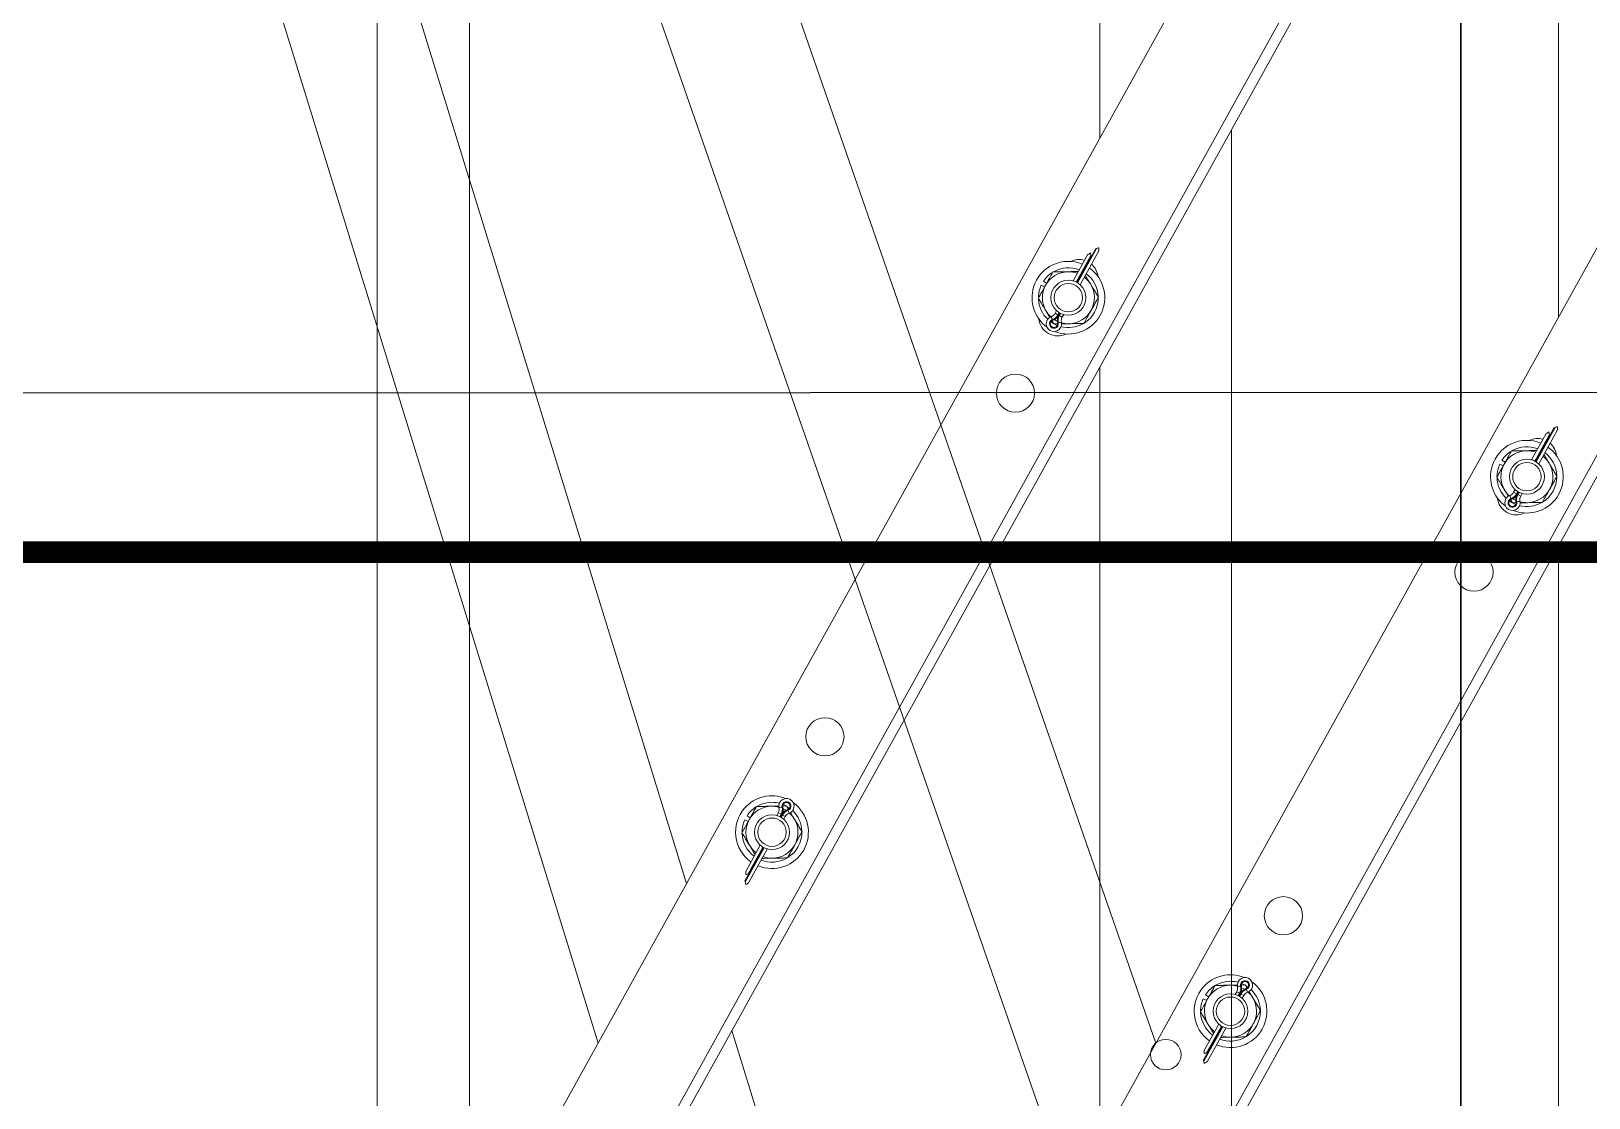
# Model space of a CAD drawing. Header units: millimetres. Extents: x -37020 to 35906, y -101 to 52234.
# Drawn here: x -218.946 to -218.232, y 326.89 to 327.379 of the extents above; entities that cross this region are included whole.
import ezdxf

# ---------------------------------------------------------------- set-up
doc = ezdxf.new("R2010")
doc.units = ezdxf.units.MM
doc.linetypes.add('DASHED2', pattern=[0.375, 0.25, -0.125])
doc.linetypes.add('TRAZO_Y_PUNTO2', pattern=[12.7, 6.35, -3.175, 0, -3.175])
for name, color, linetype in [('Catenaria', 2, 'Continuous'), ('ME-RIELES', 240, 'TRAZO_Y_PUNTO2'), ('unifilar VIAS Ppales', 5, 'DASHED2')]:
    doc.layers.add(name, color=color, linetype=linetype)

msp = doc.modelspace()

# ---------------------------------------------------------------- linework, layer by layer
at = {"color": 251, "linetype": 'Continuous', "lineweight": 15}
for p, q in [((-218.45624, 328.32219, -5.89261), (-218.45624, 327.33006, -5.89261)), ((-218.24624, 328.32219, -5.89261), (-218.24624, 327.24805, -5.89261)), ((-218.64552, 326.98859, -5.89261), (-218.85847, 327.67919, -5.89261)), ((-218.91609, 327.66142, -5.89261), (-218.68607, 326.91544, -5.89261)), ((-218.43057, 326.91551, -5.89261), (-218.64828, 327.54148, -5.89261)), ((-218.70523, 327.52167, -5.89261), (-218.4698, 326.84473, -5.89261)), ((-218.37426, 327.47795, -5.89261), (-218.98027, 326.38468, -5.89261)), ((-218.33399, 327.45563, -5.89261), (-218.94, 326.36235, -5.89261)), ((-218.32983, 327.45332, -5.89261), (-218.93584, 326.36005, -5.89261)), ((-218.7872, 326.36075, -5.89261), (-218.7872, 327.43846, -5.89261)), ((-218.74499, 326.36075, -5.89261), (-218.74499, 327.43846, -5.89261)), ((-218.16426, 327.39595, -5.89261), (-218.77027, 326.30267, -5.89261)), ((-218.12398, 327.37362, -5.89261), (-218.72999, 326.28035, -5.89261)), ((-218.11983, 327.37132, -5.89261), (-218.72584, 326.27804, -5.89261)), ((-218.39594, 326.53519, -5.89261), (-218.39594, 327.33406, -5.89261)), ((-218.46648, 327.2638, -5.89261), (-218.45779, 327.2795, -5.89261)), ((-218.45794, 327.27944, -5.89261), (-218.45801, 327.27941, -5.89261)), ((-218.45786, 327.27947, -5.89261), (-218.45794, 327.27944, -5.89261)), ((-218.45779, 327.2795, -5.89261), (-218.45786, 327.27947, -5.89261)), ((-218.4574, 327.27964, -5.89261), (-218.45779, 327.2795, -5.89261)), ((-218.45704, 327.27978, -5.89261), (-218.4574, 327.27964, -5.89261)), ((-218.45671, 327.27991, -5.89261), (-218.45704, 327.27978, -5.89261)), ((-218.4567, 327.2794, -5.89261), (-218.45671, 327.27991, -5.89261)), ((-218.46186, 327.27671, -5.89261), (-218.46852, 327.26469, -5.89261)), ((-218.46712, 327.26415, -5.89261), (-218.46036, 327.27635, -5.89261)), ((-218.4668, 327.26399, -5.89261), (-218.46025, 327.2758, -5.89261)), ((-218.46679, 327.26399, -5.89261), (-218.45831, 327.2793, -5.89261)), ((-218.46528, 327.2629, -5.89261), (-218.45668, 327.27842, -5.89261)), ((-218.46186, 327.27671, -5.89261), (-218.4618, 327.27674, -5.89261)), ((-218.4618, 327.27674, -5.89261), (-218.46164, 327.27684, -5.89261)), ((-218.46164, 327.27684, -5.89261), (-218.46138, 327.277, -5.89261)), ((-218.46138, 327.277, -5.89261), (-218.46102, 327.27722, -5.89261)), ((-218.46102, 327.27722, -5.89261), (-218.46058, 327.27748, -5.89261)), ((-218.46058, 327.27748, -5.89261), (-218.46051, 327.27713, -5.89261)), ((-218.46051, 327.27713, -5.89261), (-218.46044, 327.27675, -5.89261)), ((-218.46044, 327.27675, -5.89261), (-218.46036, 327.27635, -5.89261)), ((-218.46036, 327.27635, -5.89261), (-218.46034, 327.27627, -5.89261)), ((-218.46034, 327.27627, -5.89261), (-218.46032, 327.27619, -5.89261)), ((-218.46032, 327.27619, -5.89261), (-218.46031, 327.27611, -5.89261)), ((-218.46031, 327.27611, -5.89261), (-218.46029, 327.27604, -5.89261)), ((-218.46029, 327.27604, -5.89261), (-218.46028, 327.27597, -5.89261)), ((-218.46028, 327.27597, -5.89261), (-218.46027, 327.27591, -5.89261)), ((-218.46027, 327.27591, -5.89261), (-218.46026, 327.27586, -5.89261)), ((-218.46026, 327.27586, -5.89261), (-218.46025, 327.27583, -5.89261)), ((-218.46025, 327.27583, -5.89261), (-218.46025, 327.27581, -5.89261)), ((-218.46025, 327.27581, -5.89261), (-218.46025, 327.2758, -5.89261)), ((-218.4583, 327.2793, -5.89261), (-218.45831, 327.2793, -5.89261)), ((-218.45828, 327.27931, -5.89261), (-218.4583, 327.2793, -5.89261)), ((-218.45825, 327.27932, -5.89261), (-218.45828, 327.27931, -5.89261)), ((-218.4582, 327.27934, -5.89261), (-218.45825, 327.27932, -5.89261)), ((-218.45815, 327.27936, -5.89261), (-218.4582, 327.27934, -5.89261)), ((-218.45808, 327.27938, -5.89261), (-218.45815, 327.27936, -5.89261)), ((-218.45801, 327.27941, -5.89261), (-218.45808, 327.27938, -5.89261)), ((-218.45669, 327.27898, -5.89261), (-218.4567, 327.2794, -5.89261)), ((-218.45669, 327.27867, -5.89261), (-218.45669, 327.27898, -5.89261)), ((-218.45668, 327.27848, -5.89261), (-218.45669, 327.27867, -5.89261)), ((-218.45668, 327.27842, -5.89261), (-218.45668, 327.27848, -5.89261)), ((-218.48155, 327.26195, -5.89261), (-218.48314, 327.26267, -5.89261)), ((-218.48064, 327.26359, -5.89261), (-218.4821, 327.26455, -5.89261)), ((-218.47607, 327.25108, -5.89261), (-218.47674, 327.24986, -5.89261)), ((-218.47873, 327.2459, -5.89261), (-218.47781, 327.24529, -5.89261)), ((-218.47852, 327.24833, -5.89261), (-218.47848, 327.24823, -5.89261)), ((-218.47848, 327.24823, -5.89261), (-218.47837, 327.24794, -5.89261)), ((-218.47837, 327.24794, -5.89261), (-218.47821, 327.24749, -5.89261)), ((-218.47821, 327.24749, -5.89261), (-218.478, 327.24694, -5.89261)), ((-218.47734, 327.24496, -5.89261), (-218.47821, 327.2464, -5.89261)), ((-218.478, 327.24694, -5.89261), (-218.47798, 327.24687, -5.89261)), ((-218.47798, 327.24687, -5.89261), (-218.47796, 327.24681, -5.89261)), ((-218.47796, 327.24681, -5.89261), (-218.47794, 327.24675, -5.89261)), ((-218.47794, 327.24675, -5.89261), (-218.47792, 327.2467, -5.89261)), ((-218.47792, 327.2467, -5.89261), (-218.4779, 327.24666, -5.89261)), ((-218.4779, 327.24666, -5.89261), (-218.47789, 327.24663, -5.89261)), ((-218.47789, 327.24663, -5.89261), (-218.47788, 327.24661, -5.89261)), ((-218.47788, 327.24661, -5.89261), (-218.47788, 327.2466, -5.89261)), ((-218.47781, 327.24529, -5.89261), (-218.47767, 327.24521, -5.89261)), ((-218.47645, 327.24657, -5.89261), (-218.4771, 327.24696, -5.89261)), ((-218.47703, 327.24485, -5.89261), (-218.47584, 327.2443, -5.89261)), ((-218.47674, 327.24986, -5.89261), (-218.47544, 327.24913, -5.89261)), ((-218.47577, 327.24622, -5.89261), (-218.47645, 327.24657, -5.89261)), ((-218.47584, 327.2443, -5.89261), (-218.47581, 327.24429, -5.89261)), ((-218.47566, 327.24538, -5.89261), (-218.47567, 327.24538, -5.89261)), ((-218.47564, 327.24538, -5.89261), (-218.47566, 327.24538, -5.89261)), ((-218.47561, 327.24539, -5.89261), (-218.47564, 327.24538, -5.89261)), ((-218.47556, 327.2454, -5.89261), (-218.47561, 327.24539, -5.89261)), ((-218.47551, 327.24541, -5.89261), (-218.47556, 327.2454, -5.89261)), ((-218.47545, 327.24542, -5.89261), (-218.47551, 327.24541, -5.89261)), ((-218.47538, 327.24543, -5.89261), (-218.47545, 327.24542, -5.89261)), ((-218.47544, 327.24913, -5.89261), (-218.47486, 327.25017, -5.89261)), ((-218.47544, 327.24913, -5.89261), (-218.47513, 327.24896, -5.89261)), ((-218.47532, 327.24545, -5.89261), (-218.47538, 327.24543, -5.89261)), ((-218.47474, 327.24557, -5.89261), (-218.47532, 327.24545, -5.89261)), ((-218.47513, 327.24896, -5.89261), (-218.47455, 327.24999, -5.89261)), ((-218.47512, 327.24896, -5.89261), (-218.47455, 327.24999, -5.89261)), ((-218.47481, 327.24878, -5.89261), (-218.47512, 327.24896, -5.89261)), ((-218.47481, 327.24878, -5.89261), (-218.47423, 327.24983, -5.89261)), ((-218.47351, 327.24806, -5.89261), (-218.47481, 327.24878, -5.89261)), ((-218.47427, 327.24567, -5.89261), (-218.47474, 327.24557, -5.89261)), ((-218.47396, 327.24573, -5.89261), (-218.47427, 327.24567, -5.89261)), ((-218.47386, 327.24575, -5.89261), (-218.47396, 327.24573, -5.89261)), ((-218.47351, 327.24806, -5.89261), (-218.47283, 327.24929, -5.89261)), ((-218.45624, 327.22527, -5.89261), (-218.45624, 325.86019, -5.89261)), ((-218.25185, 327.19471, -5.89261), (-218.25852, 327.18269, -5.89261)), ((-218.25711, 327.18215, -5.89261), (-218.25035, 327.19434, -5.89261)), ((-218.25679, 327.18198, -5.89261), (-218.2483, 327.19729, -5.89261)), ((-218.25648, 327.1818, -5.89261), (-218.24778, 327.19749, -5.89261)), ((-218.25528, 327.1809, -5.89261), (-218.24668, 327.19641, -5.89261)), ((-218.25185, 327.19471, -5.89261), (-218.2518, 327.19474, -5.89261)), ((-218.2518, 327.19474, -5.89261), (-218.25164, 327.19484, -5.89261)), ((-218.25164, 327.19484, -5.89261), (-218.25137, 327.195, -5.89261)), ((-218.25137, 327.195, -5.89261), (-218.25101, 327.19521, -5.89261)), ((-218.25101, 327.19521, -5.89261), (-218.25058, 327.19548, -5.89261)), ((-218.25058, 327.19548, -5.89261), (-218.25051, 327.19513, -5.89261)), ((-218.25051, 327.19513, -5.89261), (-218.25043, 327.19475, -5.89261)), ((-218.25043, 327.19475, -5.89261), (-218.25035, 327.19434, -5.89261)), ((-218.25035, 327.19434, -5.89261), (-218.25034, 327.19426, -5.89261)), ((-218.25034, 327.19426, -5.89261), (-218.25032, 327.19418, -5.89261)), ((-218.25032, 327.19418, -5.89261), (-218.25031, 327.1941, -5.89261)), ((-218.25031, 327.1941, -5.89261), (-218.25029, 327.19403, -5.89261)), ((-218.25029, 327.19403, -5.89261), (-218.25028, 327.19396, -5.89261)), ((-218.25028, 327.19396, -5.89261), (-218.25027, 327.19391, -5.89261)), ((-218.25027, 327.19391, -5.89261), (-218.25026, 327.19386, -5.89261)), ((-218.25026, 327.19386, -5.89261), (-218.25025, 327.19383, -5.89261)), ((-218.25025, 327.19383, -5.89261), (-218.25025, 327.1938, -5.89261)), ((-218.24828, 327.1973, -5.89261), (-218.2483, 327.1973, -5.89261)), ((-218.2483, 327.1973, -5.89261), (-218.2483, 327.19729, -5.89261)), ((-218.24824, 327.19732, -5.89261), (-218.24828, 327.1973, -5.89261)), ((-218.2482, 327.19733, -5.89261), (-218.24824, 327.19732, -5.89261)), ((-218.24814, 327.19735, -5.89261), (-218.2482, 327.19733, -5.89261)), ((-218.24808, 327.19738, -5.89261), (-218.24814, 327.19735, -5.89261)), ((-218.24801, 327.19741, -5.89261), (-218.24808, 327.19738, -5.89261)), ((-218.24794, 327.19743, -5.89261), (-218.24801, 327.19741, -5.89261)), ((-218.24786, 327.19746, -5.89261), (-218.24794, 327.19743, -5.89261)), ((-218.24778, 327.19749, -5.89261), (-218.24786, 327.19746, -5.89261)), ((-218.2474, 327.19764, -5.89261), (-218.24778, 327.19749, -5.89261)), ((-218.24704, 327.19778, -5.89261), (-218.2474, 327.19764, -5.89261)), ((-218.2467, 327.1979, -5.89261), (-218.24704, 327.19778, -5.89261)), ((-218.24669, 327.19739, -5.89261), (-218.2467, 327.1979, -5.89261)), ((-218.24669, 327.19697, -5.89261), (-218.24669, 327.19739, -5.89261)), ((-218.24668, 327.19667, -5.89261), (-218.24669, 327.19697, -5.89261)), ((-218.24668, 327.19648, -5.89261), (-218.24668, 327.19667, -5.89261)), ((-218.24668, 327.19641, -5.89261), (-218.24668, 327.19648, -5.89261)), ((-218.25679, 327.18198, -5.89261), (-218.25025, 327.1938, -5.89261)), ((-218.25025, 327.1938, -5.89261), (-218.25025, 327.1938, -5.89261)), ((-218.27154, 327.17994, -5.89261), (-218.27314, 327.18067, -5.89261)), ((-218.27064, 327.18158, -5.89261), (-218.2721, 327.18255, -5.89261)), ((-218.26851, 327.16633, -5.89261), (-218.26848, 327.16623, -5.89261)), ((-218.26848, 327.16623, -5.89261), (-218.26837, 327.16593, -5.89261)), ((-218.26837, 327.16593, -5.89261), (-218.2682, 327.16549, -5.89261)), ((-218.2682, 327.16549, -5.89261), (-218.268, 327.16493, -5.89261)), ((-218.26606, 327.16907, -5.89261), (-218.26674, 327.16785, -5.89261)), ((-218.26674, 327.16785, -5.89261), (-218.26544, 327.16713, -5.89261)), ((-218.26544, 327.16713, -5.89261), (-218.26486, 327.16817, -5.89261)), ((-218.26544, 327.16713, -5.89261), (-218.26512, 327.16696, -5.89261)), ((-218.26512, 327.16695, -5.89261), (-218.26455, 327.16799, -5.89261)), ((-218.26512, 327.16696, -5.89261), (-218.26455, 327.16799, -5.89261)), ((-218.26481, 327.16678, -5.89261), (-218.26512, 327.16695, -5.89261)), ((-218.26481, 327.16678, -5.89261), (-218.26423, 327.16782, -5.89261)), ((-218.2635, 327.16606, -5.89261), (-218.26481, 327.16678, -5.89261)), ((-218.2635, 327.16606, -5.89261), (-218.26283, 327.16728, -5.89261)), ((-218.26872, 327.1639, -5.89261), (-218.2678, 327.16328, -5.89261)), ((-218.26734, 327.16295, -5.89261), (-218.2682, 327.16439, -5.89261)), ((-218.268, 327.16493, -5.89261), (-218.26798, 327.16487, -5.89261)), ((-218.26798, 327.16487, -5.89261), (-218.26795, 327.16481, -5.89261)), ((-218.26795, 327.16481, -5.89261), (-218.26793, 327.16475, -5.89261)), ((-218.26793, 327.16475, -5.89261), (-218.26791, 327.1647, -5.89261)), ((-218.26791, 327.1647, -5.89261), (-218.2679, 327.16466, -5.89261)), ((-218.2679, 327.16466, -5.89261), (-218.26788, 327.16462, -5.89261)), ((-218.26788, 327.16462, -5.89261), (-218.26788, 327.1646, -5.89261)), ((-218.26788, 327.1646, -5.89261), (-218.26787, 327.1646, -5.89261)), ((-218.2678, 327.16328, -5.89261), (-218.26767, 327.1632, -5.89261)), ((-218.26645, 327.16457, -5.89261), (-218.2671, 327.16496, -5.89261)), ((-218.26703, 327.16284, -5.89261), (-218.26583, 327.16229, -5.89261)), ((-218.26577, 327.16422, -5.89261), (-218.26645, 327.16457, -5.89261)), ((-218.26583, 327.16229, -5.89261), (-218.26581, 327.16228, -5.89261)), ((-218.26564, 327.16338, -5.89261), (-218.26566, 327.16337, -5.89261)), ((-218.26566, 327.16337, -5.89261), (-218.26566, 327.16337, -5.89261)), ((-218.2656, 327.16338, -5.89261), (-218.26564, 327.16338, -5.89261)), ((-218.26556, 327.16339, -5.89261), (-218.2656, 327.16338, -5.89261)), ((-218.2655, 327.1634, -5.89261), (-218.26556, 327.16339, -5.89261)), ((-218.26544, 327.16342, -5.89261), (-218.2655, 327.1634, -5.89261)), ((-218.26538, 327.16343, -5.89261), (-218.26544, 327.16342, -5.89261)), ((-218.26531, 327.16344, -5.89261), (-218.26538, 327.16343, -5.89261)), ((-218.26474, 327.16356, -5.89261), (-218.26531, 327.16344, -5.89261)), ((-218.26427, 327.16366, -5.89261), (-218.26474, 327.16356, -5.89261)), ((-218.26396, 327.16372, -5.89261), (-218.26427, 327.16366, -5.89261)), ((-218.26386, 327.16375, -5.89261), (-218.26396, 327.16372, -5.89261)), ((-218.24624, 327.14326, -5.89261), (-218.24624, 325.86019, -5.89261)), ((-218.60324, 327.02333, -5.89261), (-218.60313, 327.02336, -5.89261)), ((-218.60313, 327.02336, -5.89261), (-218.60283, 327.02342, -5.89261)), ((-218.60283, 327.02342, -5.89261), (-218.60236, 327.02352, -5.89261)), ((-218.60236, 327.02352, -5.89261), (-218.60178, 327.02364, -5.89261)), ((-218.60178, 327.02364, -5.89261), (-218.60171, 327.02365, -5.89261)), ((-218.60171, 327.02365, -5.89261), (-218.60165, 327.02366, -5.89261)), ((-218.60165, 327.02366, -5.89261), (-218.60159, 327.02368, -5.89261)), ((-218.60159, 327.02368, -5.89261), (-218.60153, 327.02369, -5.89261)), ((-218.60153, 327.02369, -5.89261), (-218.60149, 327.0237, -5.89261)), ((-218.60149, 327.0237, -5.89261), (-218.60146, 327.0237, -5.89261)), ((-218.60146, 327.0237, -5.89261), (-218.60143, 327.02371, -5.89261)), ((-218.59975, 327.02413, -5.89261), (-218.60143, 327.0241, -5.89261)), ((-218.60143, 327.02371, -5.89261), (-218.60143, 327.02371, -5.89261)), ((-218.60065, 327.02252, -5.89261), (-218.60132, 327.02286, -5.89261)), ((-218.60128, 327.0248, -5.89261), (-218.60028, 327.02435, -5.89261)), ((-218.60028, 327.02435, -5.89261), (-218.60013, 327.02427, -5.89261)), ((-218.59949, 327.02392, -5.89261), (-218.59839, 327.0232, -5.89261)), ((-218.59839, 327.0232, -5.89261), (-218.59837, 327.02318, -5.89261)), ((-218.61729, 327.01705, -5.89261), (-218.61889, 327.01778, -5.89261)), ((-218.61639, 327.01869, -5.89261), (-218.61785, 327.01966, -5.89261)), ((-218.60427, 327.0198, -5.89261), (-218.60359, 327.02102, -5.89261)), ((-218.60359, 327.02102, -5.89261), (-218.60228, 327.0203, -5.89261)), ((-218.60228, 327.0203, -5.89261), (-218.60286, 327.01926, -5.89261)), ((-218.60197, 327.02013, -5.89261), (-218.60254, 327.01909, -5.89261)), ((-218.60197, 327.02013, -5.89261), (-218.60254, 327.01909, -5.89261)), ((-218.60228, 327.0203, -5.89261), (-218.60197, 327.02013, -5.89261)), ((-218.60165, 327.01995, -5.89261), (-218.60223, 327.01891, -5.89261)), ((-218.60165, 327.01995, -5.89261), (-218.60197, 327.02013, -5.89261)), ((-218.60035, 327.01923, -5.89261), (-218.60165, 327.01995, -5.89261)), ((-218.60035, 327.01923, -5.89261), (-218.60103, 327.01801, -5.89261)), ((-218.59999, 327.02213, -5.89261), (-218.60065, 327.02252, -5.89261)), ((-218.59922, 327.02248, -5.89261), (-218.59922, 327.02249, -5.89261)), ((-218.59921, 327.02246, -5.89261), (-218.59922, 327.02248, -5.89261)), ((-218.5992, 327.02243, -5.89261), (-218.59921, 327.02246, -5.89261)), ((-218.59918, 327.02238, -5.89261), (-218.5992, 327.02243, -5.89261)), ((-218.59916, 327.02233, -5.89261), (-218.59918, 327.02238, -5.89261)), ((-218.59914, 327.02227, -5.89261), (-218.59916, 327.02233, -5.89261)), ((-218.59912, 327.02221, -5.89261), (-218.59914, 327.02227, -5.89261)), ((-218.59909, 327.02215, -5.89261), (-218.59912, 327.02221, -5.89261)), ((-218.59889, 327.0216, -5.89261), (-218.59909, 327.02215, -5.89261)), ((-218.59872, 327.02115, -5.89261), (-218.59889, 327.0216, -5.89261)), ((-218.59862, 327.02085, -5.89261), (-218.59872, 327.02115, -5.89261)), ((-218.59858, 327.02075, -5.89261), (-218.59862, 327.02085, -5.89261)), ((-218.6103, 327.0051, -5.89261), (-218.61879, 326.98979, -5.89261)), ((-218.60998, 327.00493, -5.89261), (-218.61868, 326.98924, -5.89261)), ((-218.61847, 326.99417, -5.89261), (-218.61181, 327.00619, -5.89261)), ((-218.61061, 327.00528, -5.89261), (-218.61737, 326.99309, -5.89261)), ((-218.60858, 327.00439, -5.89261), (-218.61718, 326.98888, -5.89261)), ((-218.6103, 327.0051, -5.89261), (-218.61685, 326.99329, -5.89261)), ((-218.61847, 326.99417, -5.89261), (-218.61847, 326.9941, -5.89261)), ((-218.61847, 326.9941, -5.89261), (-218.61847, 326.99391, -5.89261)), ((-218.61878, 326.98978, -5.89261), (-218.61879, 326.98979, -5.89261)), ((-218.61878, 326.98976, -5.89261), (-218.61878, 326.98978, -5.89261)), ((-218.61877, 326.98972, -5.89261), (-218.61878, 326.98976, -5.89261)), ((-218.61876, 326.98968, -5.89261), (-218.61877, 326.98972, -5.89261)), ((-218.61875, 326.98962, -5.89261), (-218.61876, 326.98968, -5.89261)), ((-218.61874, 326.98955, -5.89261), (-218.61875, 326.98962, -5.89261)), ((-218.61873, 326.98948, -5.89261), (-218.61874, 326.98955, -5.89261)), ((-218.61871, 326.9894, -5.89261), (-218.61873, 326.98948, -5.89261)), ((-218.61869, 326.98932, -5.89261), (-218.61871, 326.9894, -5.89261)), ((-218.61868, 326.98924, -5.89261), (-218.61869, 326.98932, -5.89261)), ((-218.6186, 326.98884, -5.89261), (-218.61868, 326.98924, -5.89261)), ((-218.61853, 326.98846, -5.89261), (-218.6186, 326.98884, -5.89261)), ((-218.61846, 326.9881, -5.89261), (-218.61853, 326.98846, -5.89261)), ((-218.61847, 326.99391, -5.89261), (-218.61846, 326.99361, -5.89261)), ((-218.61846, 326.99361, -5.89261), (-218.61846, 326.99319, -5.89261)), ((-218.61846, 326.99319, -5.89261), (-218.61845, 326.99267, -5.89261)), ((-218.61802, 326.98837, -5.89261), (-218.61846, 326.9881, -5.89261)), ((-218.61845, 326.99267, -5.89261), (-218.61812, 326.9928, -5.89261)), ((-218.61812, 326.9928, -5.89261), (-218.61775, 326.99294, -5.89261)), ((-218.61766, 326.98859, -5.89261), (-218.61802, 326.98837, -5.89261)), ((-218.61775, 326.99294, -5.89261), (-218.61737, 326.99309, -5.89261)), ((-218.61739, 326.98875, -5.89261), (-218.61766, 326.98859, -5.89261)), ((-218.61723, 326.98884, -5.89261), (-218.61739, 326.98875, -5.89261)), ((-218.61737, 326.99309, -5.89261), (-218.61729, 326.99312, -5.89261)), ((-218.61729, 326.99312, -5.89261), (-218.61722, 326.99315, -5.89261)), ((-218.61718, 326.98888, -5.89261), (-218.61723, 326.98884, -5.89261)), ((-218.61722, 326.99315, -5.89261), (-218.61714, 326.99317, -5.89261)), ((-218.61714, 326.99317, -5.89261), (-218.61707, 326.9932, -5.89261)), ((-218.61707, 326.9932, -5.89261), (-218.61701, 326.99323, -5.89261)), ((-218.61701, 326.99323, -5.89261), (-218.61695, 326.99325, -5.89261)), ((-218.61695, 326.99325, -5.89261), (-218.61691, 326.99326, -5.89261)), ((-218.61691, 326.99326, -5.89261), (-218.61688, 326.99328, -5.89261)), ((-218.61688, 326.99328, -5.89261), (-218.61686, 326.99328, -5.89261)), ((-218.61686, 326.99328, -5.89261), (-218.61685, 326.99329, -5.89261)), ((-218.40638, 326.93669, -5.89261), (-218.40784, 326.93765, -5.89261)), ((-218.39426, 326.9378, -5.89261), (-218.39358, 326.93902, -5.89261)), ((-218.39358, 326.93902, -5.89261), (-218.39228, 326.9383, -5.89261)), ((-218.39323, 326.94133, -5.89261), (-218.39313, 326.94135, -5.89261)), ((-218.39313, 326.94135, -5.89261), (-218.39282, 326.94142, -5.89261)), ((-218.39228, 326.9383, -5.89261), (-218.39286, 326.93726, -5.89261)), ((-218.39282, 326.94142, -5.89261), (-218.39235, 326.94151, -5.89261)), ((-218.39196, 326.93812, -5.89261), (-218.39254, 326.93709, -5.89261)), ((-218.39197, 326.93812, -5.89261), (-218.39254, 326.93709, -5.89261)), ((-218.39235, 326.94151, -5.89261), (-218.39178, 326.94163, -5.89261)), ((-218.39228, 326.9383, -5.89261), (-218.39197, 326.93812, -5.89261)), ((-218.39165, 326.93795, -5.89261), (-218.39223, 326.93691, -5.89261)), ((-218.39165, 326.93795, -5.89261), (-218.39196, 326.93812, -5.89261)), ((-218.39178, 326.94163, -5.89261), (-218.39171, 326.94165, -5.89261)), ((-218.39171, 326.94165, -5.89261), (-218.39165, 326.94166, -5.89261)), ((-218.39165, 326.94166, -5.89261), (-218.39159, 326.94167, -5.89261)), ((-218.39035, 326.93723, -5.89261), (-218.39165, 326.93795, -5.89261)), ((-218.39159, 326.94167, -5.89261), (-218.39153, 326.94168, -5.89261)), ((-218.39153, 326.94168, -5.89261), (-218.39149, 326.94169, -5.89261)), ((-218.39149, 326.94169, -5.89261), (-218.39145, 326.9417, -5.89261)), ((-218.39145, 326.9417, -5.89261), (-218.39143, 326.9417, -5.89261)), ((-218.38975, 326.94212, -5.89261), (-218.39143, 326.94209, -5.89261)), ((-218.39143, 326.9417, -5.89261), (-218.39142, 326.94171, -5.89261)), ((-218.39064, 326.94051, -5.89261), (-218.39132, 326.94086, -5.89261)), ((-218.39128, 326.9428, -5.89261), (-218.39028, 326.94234, -5.89261)), ((-218.39035, 326.93723, -5.89261), (-218.39103, 326.936, -5.89261)), ((-218.38999, 326.94012, -5.89261), (-218.39064, 326.94051, -5.89261)), ((-218.39028, 326.94234, -5.89261), (-218.39013, 326.94227, -5.89261)), ((-218.38949, 326.94191, -5.89261), (-218.38839, 326.9412, -5.89261)), ((-218.38921, 326.94047, -5.89261), (-218.38921, 326.94048, -5.89261)), ((-218.3892, 326.94045, -5.89261), (-218.38921, 326.94047, -5.89261)), ((-218.38919, 326.94042, -5.89261), (-218.3892, 326.94045, -5.89261)), ((-218.38918, 326.94038, -5.89261), (-218.38919, 326.94042, -5.89261)), ((-218.38916, 326.94033, -5.89261), (-218.38918, 326.94038, -5.89261)), ((-218.38914, 326.94027, -5.89261), (-218.38916, 326.94033, -5.89261)), ((-218.38911, 326.94021, -5.89261), (-218.38914, 326.94027, -5.89261)), ((-218.38909, 326.94014, -5.89261), (-218.38911, 326.94021, -5.89261)), ((-218.38889, 326.93959, -5.89261), (-218.38909, 326.94014, -5.89261)), ((-218.38872, 326.93914, -5.89261), (-218.38889, 326.93959, -5.89261)), ((-218.38861, 326.93885, -5.89261), (-218.38872, 326.93914, -5.89261)), ((-218.38857, 326.93875, -5.89261), (-218.38861, 326.93885, -5.89261)), ((-218.38839, 326.9412, -5.89261), (-218.38837, 326.94118, -5.89261)), ((-218.40729, 326.93505, -5.89261), (-218.40889, 326.93577, -5.89261)), ((-218.40029, 326.92309, -5.89261), (-218.40878, 326.90778, -5.89261)), ((-218.39998, 326.92293, -5.89261), (-218.40868, 326.90723, -5.89261)), ((-218.40847, 326.91216, -5.89261), (-218.40181, 326.92418, -5.89261)), ((-218.40061, 326.92328, -5.89261), (-218.40737, 326.91108, -5.89261)), ((-218.4003, 326.9231, -5.89261), (-218.40685, 326.91128, -5.89261)), ((-218.49947, 326.51494, -5.89261), (-218.62476, 326.92126, -5.89261)), ((-218.39857, 326.92239, -5.89261), (-218.40717, 326.90687, -5.89261)), ((-218.40847, 326.91216, -5.89261), (-218.40847, 326.9121, -5.89261)), ((-218.40847, 326.9121, -5.89261), (-218.40847, 326.91191, -5.89261)), ((-218.40847, 326.91191, -5.89261), (-218.40846, 326.9116, -5.89261)), ((-218.40846, 326.9116, -5.89261), (-218.40845, 326.91118, -5.89261)), ((-218.40845, 326.91118, -5.89261), (-218.40845, 326.91067, -5.89261)), ((-218.40845, 326.91067, -5.89261), (-218.40811, 326.9108, -5.89261)), ((-218.40811, 326.9108, -5.89261), (-218.40775, 326.91094, -5.89261)), ((-218.40775, 326.91094, -5.89261), (-218.40737, 326.91108, -5.89261)), ((-218.40737, 326.91108, -5.89261), (-218.40729, 326.91111, -5.89261)), ((-218.40729, 326.91111, -5.89261), (-218.40721, 326.91114, -5.89261)), ((-218.40721, 326.91114, -5.89261), (-218.40714, 326.91117, -5.89261)), ((-218.40714, 326.91117, -5.89261), (-218.40707, 326.9112, -5.89261)), ((-218.40707, 326.9112, -5.89261), (-218.40701, 326.91122, -5.89261)), ((-218.40701, 326.91122, -5.89261), (-218.40695, 326.91124, -5.89261)), ((-218.40695, 326.91124, -5.89261), (-218.40691, 326.91126, -5.89261)), ((-218.40691, 326.91126, -5.89261), (-218.40687, 326.91127, -5.89261)), ((-218.40687, 326.91127, -5.89261), (-218.40685, 326.91128, -5.89261)), ((-218.40685, 326.91128, -5.89261), (-218.40685, 326.91128, -5.89261)), ((-218.40878, 326.90777, -5.89261), (-218.40878, 326.90778, -5.89261)), ((-218.40878, 326.90775, -5.89261), (-218.40878, 326.90777, -5.89261)), ((-218.40877, 326.90772, -5.89261), (-218.40878, 326.90775, -5.89261)), ((-218.40876, 326.90767, -5.89261), (-218.40877, 326.90772, -5.89261)), ((-218.40875, 326.90761, -5.89261), (-218.40876, 326.90767, -5.89261)), ((-218.40874, 326.90755, -5.89261), (-218.40875, 326.90761, -5.89261)), ((-218.40872, 326.90747, -5.89261), (-218.40874, 326.90755, -5.89261)), ((-218.40871, 326.9074, -5.89261), (-218.40872, 326.90747, -5.89261)), ((-218.40869, 326.90732, -5.89261), (-218.40871, 326.9074, -5.89261)), ((-218.40868, 326.90723, -5.89261), (-218.40869, 326.90732, -5.89261)), ((-218.4086, 326.90683, -5.89261), (-218.40868, 326.90723, -5.89261)), ((-218.40852, 326.90645, -5.89261), (-218.4086, 326.90683, -5.89261)), ((-218.40845, 326.9061, -5.89261), (-218.40852, 326.90645, -5.89261)), ((-218.40801, 326.90636, -5.89261), (-218.40845, 326.9061, -5.89261)), ((-218.40766, 326.90658, -5.89261), (-218.40801, 326.90636, -5.89261)), ((-218.40739, 326.90674, -5.89261), (-218.40766, 326.90658, -5.89261)), ((-218.40723, 326.90684, -5.89261), (-218.40739, 326.90674, -5.89261)), ((-218.40717, 326.90687, -5.89261), (-218.40723, 326.90684, -5.89261))]:
    msp.add_line(p, q, dxfattribs=at)
for centre, radius in [((-218.47067, 327.25699, -5.89261), 0.008), ((-218.47067, 327.25699, -5.89261), 0.0065), ((-218.49492, 327.21326, -5.89261), 0.00875), ((-218.26067, 327.17499, -5.89261), 0.008), ((-218.26067, 327.17499, -5.89261), 0.0065), ((-218.28491, 327.13125, -5.89261), 0.00875), ((-218.58218, 327.05583, -5.89261), 0.00875), ((-218.60642, 327.0121, -5.89261), 0.008), ((-218.60642, 327.0121, -5.89261), 0.0065), ((-218.37218, 326.97382, -5.89261), 0.00875), ((-218.39642, 326.93009, -5.89261), 0.008), ((-218.39642, 326.93009, -5.89261), 0.0065), ((-218.42609, 326.91019, -5.89261), 0.007), ((-218.42609, 326.91019, -5.89261), 0.007)]:
    msp.add_circle(centre, radius, dxfattribs=at)
for centre, radius, start, end in [((-218.47067, 327.25699, -5.89261), 0.01666, 67.3746, 163.23561), ((-218.46583, 327.26574, -5.89261), 0.00875, 73.20608, 115.72086), ((-218.46583, 327.26574, -5.89261), 0.00875, 6.27914, 48.79392), ((-218.47067, 327.25699, -5.89261), 0.0137, 122.13468, 146.5), ((-218.47067, 327.25699, -5.89261), 0.01191, 91, 151), ((-218.47067, 327.25699, -5.89261), 0.0137, 68.75885, 119.42231), ((-218.47067, 327.25699, -5.89261), 0.01666, 247.98755, 54.6254), ((-218.47067, 327.25699, -5.89261), 0.01191, 69.93406, 91), ((-218.47067, 327.25699, -5.89261), 0.01191, 31, 52.06593), ((-218.47067, 327.25699, -5.89261), 0.0137, 2.49757, 53.24115), ((-218.47067, 327.25699, -5.89261), 0.01666, 163.23561, 234.01245), ((-218.47067, 327.25699, -5.89261), 0.0137, 155.5, 179.51382), ((-218.47067, 327.25699, -5.89261), 0.01191, 151, 211), ((-218.47067, 327.25699, -5.89261), 0.01191, 331, 31), ((-218.47067, 327.25699, -5.89261), 0.0137, 182.71218, 226.24373), ((-218.47067, 327.25699, -5.89261), 0.01191, 271, 331), ((-218.47067, 327.25699, -5.89261), 0.0137, 301.53993, 359.97127), ((-218.47552, 327.24824, -5.89261), 0.00875, 186.27914, 295.72086), ((-218.47067, 327.25699, -5.89261), 0.01191, 211, 227.29023), ((-218.4773, 327.24504, -5.89261), 0.00351, 110.26638, 331), ((-218.4773, 327.24504, -5.89261), 0.00203, 110.26637, 11.73362), ((-218.4773, 327.24504, -5.89261), 0.00167, 110.26637, 11.73362), ((-218.47968, 327.25148, -5.89261), 0.00336, 290.26637, 331), ((-218.47968, 327.25148, -5.89261), 0.00485, 290.26638, 331), ((-218.47968, 327.25148, -5.89261), 0.00521, 290.26638, 331), ((-218.47057, 327.24643, -5.89261), 0.00521, 151, 191.73362), ((-218.47057, 327.24643, -5.89261), 0.00485, 151, 191.73362), ((-218.4773, 327.24504, -5.89261), 0.00351, 331, 11.73362), ((-218.47067, 327.25699, -5.89261), 0.0137, 255.75627, 300.06917), ((-218.47057, 327.24643, -5.89261), 0.00336, 151, 191.73362), ((-218.47067, 327.25699, -5.89261), 0.01191, 254.70977, 271), ((-218.26067, 327.17499, -5.89261), 0.01666, 67.3746, 163.23561), ((-218.26067, 327.17499, -5.89261), 0.01191, 91, 151), ((-218.26067, 327.17499, -5.89261), 0.0137, 68.75885, 119.42231), ((-218.26067, 327.17499, -5.89261), 0.01666, 247.98755, 54.6254), ((-218.26067, 327.17499, -5.89261), 0.01191, 69.93407, 91), ((-218.25582, 327.18373, -5.89261), 0.00875, 73.20608, 115.72086), ((-218.25582, 327.18373, -5.89261), 0.00875, 6.27914, 48.79392), ((-218.26067, 327.17499, -5.89261), 0.01666, 163.23561, 234.01245), ((-218.26067, 327.17499, -5.89261), 0.0137, 155.5, 179.51382), ((-218.26067, 327.17499, -5.89261), 0.01191, 151, 211), ((-218.26067, 327.17499, -5.89261), 0.0137, 122.13468, 146.5), ((-218.26067, 327.17499, -5.89261), 0.01191, 31, 52.06593), ((-218.26067, 327.17499, -5.89261), 0.0137, 2.49757, 53.24115), ((-218.26067, 327.17499, -5.89261), 0.01191, 331, 31), ((-218.26067, 327.17499, -5.89261), 0.0137, 182.71218, 226.24373), ((-218.26067, 327.17499, -5.89261), 0.0137, 301.53993, 359.97127), ((-218.26552, 327.16624, -5.89261), 0.00875, 186.27914, 295.72086), ((-218.26067, 327.17499, -5.89261), 0.01191, 211, 227.29023), ((-218.2673, 327.16303, -5.89261), 0.00351, 110.26638, 331), ((-218.26968, 327.16948, -5.89261), 0.00336, 290.26638, 331), ((-218.26968, 327.16948, -5.89261), 0.00485, 290.26638, 331), ((-218.26968, 327.16948, -5.89261), 0.00521, 290.26638, 331), ((-218.26057, 327.16443, -5.89261), 0.00521, 151, 191.73362), ((-218.26057, 327.16443, -5.89261), 0.00485, 151, 191.73362), ((-218.26057, 327.16443, -5.89261), 0.00336, 151, 191.73362), ((-218.26067, 327.17499, -5.89261), 0.01191, 271, 331), ((-218.2673, 327.16303, -5.89261), 0.00203, 110.26638, 11.73362), ((-218.2673, 327.16303, -5.89261), 0.00167, 110.26638, 11.73362), ((-218.2673, 327.16303, -5.89261), 0.00351, 331, 11.73362), ((-218.26067, 327.17499, -5.89261), 0.0137, 255.75627, 300.06917), ((-218.26067, 327.17499, -5.89261), 0.01191, 254.70977, 271), ((-218.60642, 327.0121, -5.89261), 0.01666, 138.76439, 234.6254), ((-218.60642, 327.0121, -5.89261), 0.01666, 67.98755, 138.76439), ((-218.60642, 327.0121, -5.89261), 0.0137, 122.48618, 146.5), ((-218.60642, 327.0121, -5.89261), 0.01191, 91, 151), ((-218.60642, 327.0121, -5.89261), 0.0137, 75.75627, 119.28782), ((-218.60642, 327.0121, -5.89261), 0.01666, 247.3746, 54.01245), ((-218.60642, 327.0121, -5.89261), 0.01191, 74.70977, 91), ((-218.60652, 327.02265, -5.89261), 0.00336, 331, 11.73362), ((-218.5998, 327.02405, -5.89261), 0.00351, 331, 191.73362), ((-218.60652, 327.02265, -5.89261), 0.00485, 331, 11.73362), ((-218.60652, 327.02265, -5.89261), 0.00521, 331, 11.73362), ((-218.5998, 327.02405, -5.89261), 0.00203, 290.26638, 191.73362), ((-218.5998, 327.02405, -5.89261), 0.00167, 290.26638, 191.73362), ((-218.60642, 327.0121, -5.89261), 0.0137, 155.5, 179.86532), ((-218.60642, 327.0121, -5.89261), 0.01191, 151, 211), ((-218.59741, 327.0176, -5.89261), 0.00521, 110.26638, 151), ((-218.59741, 327.0176, -5.89261), 0.00485, 110.26638, 151), ((-218.59741, 327.0176, -5.89261), 0.00336, 110.26638, 151), ((-218.5998, 327.02405, -5.89261), 0.00351, 290.26638, 331), ((-218.60642, 327.0121, -5.89261), 0.01191, 31, 47.29023), ((-218.60642, 327.0121, -5.89261), 0.0137, 1.93083, 46.24373), ((-218.60642, 327.0121, -5.89261), 0.01191, 331, 31), ((-218.60642, 327.0121, -5.89261), 0.0137, 182.57769, 233.24115), ((-218.60642, 327.0121, -5.89261), 0.0137, 302.02873, 0.46007), ((-218.60642, 327.0121, -5.89261), 0.01191, 211, 232.06594), ((-218.60642, 327.0121, -5.89261), 0.01191, 271, 331), ((-218.60642, 327.0121, -5.89261), 0.0137, 248.75885, 299.50243), ((-218.60642, 327.0121, -5.89261), 0.01191, 249.93407, 271), ((-218.39642, 326.93009, -5.89261), 0.01666, 67.98755, 138.76439), ((-218.38979, 326.94204, -5.89261), 0.00351, 331, 191.73362), ((-218.39642, 326.93009, -5.89261), 0.01666, 138.76439, 234.6254), ((-218.39642, 326.93009, -5.89261), 0.0137, 122.48618, 146.5), ((-218.39642, 326.93009, -5.89261), 0.01191, 91, 151), ((-218.39642, 326.93009, -5.89261), 0.0137, 75.75627, 119.28782), ((-218.39642, 326.93009, -5.89261), 0.01666, 247.3746, 54.01245), ((-218.39642, 326.93009, -5.89261), 0.01191, 74.70977, 91), ((-218.39652, 326.94065, -5.89261), 0.00336, 331, 11.73362), ((-218.39652, 326.94065, -5.89261), 0.00485, 331, 11.73362), ((-218.39652, 326.94065, -5.89261), 0.00521, 331, 11.73362), ((-218.38741, 326.9356, -5.89261), 0.00521, 110.26638, 151), ((-218.38979, 326.94204, -5.89261), 0.00203, 290.26638, 191.73362), ((-218.38741, 326.9356, -5.89261), 0.00485, 110.26638, 151), ((-218.38979, 326.94204, -5.89261), 0.00167, 290.26638, 191.73362), ((-218.38741, 326.9356, -5.89261), 0.00336, 110.26638, 151), ((-218.38979, 326.94204, -5.89261), 0.00351, 290.26638, 331), ((-218.39642, 326.93009, -5.89261), 0.01191, 31, 47.29023), ((-218.39642, 326.93009, -5.89261), 0.0137, 1.93083, 46.24373), ((-218.39642, 326.93009, -5.89261), 0.0137, 155.5, 179.86532), ((-218.39642, 326.93009, -5.89261), 0.01191, 151, 211), ((-218.39642, 326.93009, -5.89261), 0.0137, 302.02873, 0.46007), ((-218.39642, 326.93009, -5.89261), 0.01191, 331, 31), ((-218.39642, 326.93009, -5.89261), 0.0137, 182.57769, 233.24115), ((-218.39642, 326.93009, -5.89261), 0.01191, 211, 232.06593), ((-218.39642, 326.93009, -5.89261), 0.01191, 271, 331), ((-218.39642, 326.93009, -5.89261), 0.0137, 248.75885, 299.50243), ((-218.39642, 326.93009, -5.89261), 0.01191, 249.93407, 271)]:
    msp.add_arc(centre, radius, start, end, dxfattribs=at)
for points, knots in [([(-218.48109, 327.26277, -5.89261), (-218.48063, 327.26361, -5.89261), (-218.47968, 327.26532, -5.89261), (-218.47857, 327.26732, -5.89261), (-218.47794, 327.26845, -5.89261), (-218.47776, 327.26878, -5.89261)], [0, 0, 0, 0, 0.406636, 0.827972, 1, 1, 1, 1]), ([(-218.47776, 327.26878, -5.89261), (-218.47669, 327.2688, -5.89261), (-218.47451, 327.26884, -5.89261), (-218.47213, 327.26888, -5.89261), (-218.47091, 327.2689, -5.89261), (-218.47088, 327.2689, -5.89261)], [0, 0, 0, 0, 0.484546, 0.986748, 1, 1, 1, 1]), ([(-218.47088, 327.2689, -5.89261), (-218.46992, 327.26892, -5.89261), (-218.4683, 327.26895, -5.89261), (-218.46676, 327.26897, -5.89261), (-218.46614, 327.26898, -5.89261)], [0, 0, 0, 0, 0.597277, 1, 1, 1, 1]), ([(-218.46046, 327.26313, -5.89261), (-218.46055, 327.26326, -5.89261), (-218.46108, 327.26415, -5.89261), (-218.46191, 327.26553, -5.89261), (-218.46262, 327.26672, -5.89261), (-218.46291, 327.26719, -5.89261)], [0, 0, 0, 0, 0.098345, 0.64049, 1, 1, 1, 1]), ([(-218.48443, 327.25675, -5.89261), (-218.48391, 327.25769, -5.89261), (-218.48285, 327.25959, -5.89261), (-218.4817, 327.26167, -5.89261), (-218.48111, 327.26274, -5.89261), (-218.48109, 327.26277, -5.89261)], [0, 0, 0, 0, 0.4845457, 0.9867481, 1, 1, 1, 1]), ([(-218.45692, 327.25723, -5.89261), (-218.45722, 327.25773, -5.89261), (-218.45793, 327.25891, -5.89261), (-218.45911, 327.26088, -5.89261), (-218.46001, 327.26237, -5.89261), (-218.46046, 327.26313, -5.89261)], [0, 0, 0, 0, 0.265444, 0.628072, 1, 1, 1, 1]), ([(-218.48089, 327.25085, -5.89261), (-218.48097, 327.25099, -5.89261), (-218.4815, 327.25187, -5.89261), (-218.48249, 327.25352, -5.89261), (-218.48358, 327.25535, -5.89261), (-218.48422, 327.2564, -5.89261), (-218.48443, 327.25675, -5.89261)], [0, 0, 0, 0, 0.066921, 0.435837, 0.815266, 1, 1, 1, 1]), ([(-218.46026, 327.25121, -5.89261), (-218.46072, 327.25037, -5.89261), (-218.46167, 327.24866, -5.89261), (-218.46278, 327.24666, -5.89261), (-218.46341, 327.24553, -5.89261), (-218.46359, 327.2452, -5.89261)], [0, 0, 0, 0, 0.406635, 0.827972, 1, 1, 1, 1]), ([(-218.45692, 327.25723, -5.89261), (-218.45744, 327.25629, -5.89261), (-218.4585, 327.25439, -5.89261), (-218.45965, 327.25231, -5.89261), (-218.46024, 327.25124, -5.89261), (-218.46026, 327.25121, -5.89261)], [0, 0, 0, 0, 0.484547, 0.986748, 1, 1, 1, 1]), ([(-218.47914, 327.24795, -5.89261), (-218.47927, 327.24817, -5.89261), (-218.47984, 327.24911, -5.89261), (-218.48043, 327.25009, -5.89261), (-218.48089, 327.25085, -5.89261)], [0, 0, 0, 0, 0.2287917, 1, 1, 1, 1]), ([(-218.47566, 327.24499, -5.89261), (-218.47584, 327.24499, -5.89261), (-218.47642, 327.24497, -5.89261), (-218.47697, 327.24497, -5.89261), (-218.47734, 327.24496, -5.89261)], [0, 0, 0, 0, 0.32141, 1, 1, 1, 1]), ([(-218.47047, 327.24508, -5.89261), (-218.47144, 327.24506, -5.89261), (-218.47258, 327.24504, -5.89261), (-218.47367, 327.24502, -5.89261), (-218.47384, 327.24502, -5.89261)], [0, 0, 0, 0, 0.847161, 1, 1, 1, 1]), ([(-218.46359, 327.2452, -5.89261), (-218.46466, 327.24518, -5.89261), (-218.46684, 327.24514, -5.89261), (-218.46922, 327.2451, -5.89261), (-218.47044, 327.24508, -5.89261), (-218.47047, 327.24508, -5.89261)], [0, 0, 0, 0, 0.4845457, 0.9867486, 1, 1, 1, 1]), ([(-218.27109, 327.18076, -5.89261), (-218.27062, 327.1816, -5.89261), (-218.26967, 327.18332, -5.89261), (-218.26857, 327.18531, -5.89261), (-218.26794, 327.18645, -5.89261), (-218.26776, 327.18678, -5.89261)], [0, 0, 0, 0, 0.406636, 0.827972, 1, 1, 1, 1]), ([(-218.26776, 327.18678, -5.89261), (-218.26669, 327.18679, -5.89261), (-218.26451, 327.18683, -5.89261), (-218.26213, 327.18687, -5.89261), (-218.26091, 327.1869, -5.89261), (-218.26088, 327.1869, -5.89261)], [0, 0, 0, 0, 0.484546, 0.986748, 1, 1, 1, 1]), ([(-218.26088, 327.1869, -5.89261), (-218.25991, 327.18691, -5.89261), (-218.25829, 327.18694, -5.89261), (-218.25676, 327.18697, -5.89261), (-218.25614, 327.18698, -5.89261)], [0, 0, 0, 0, 0.597277, 1, 1, 1, 1]), ([(-218.27442, 327.17475, -5.89261), (-218.27391, 327.17568, -5.89261), (-218.27285, 327.17759, -5.89261), (-218.2717, 327.17967, -5.89261), (-218.27111, 327.18073, -5.89261), (-218.27109, 327.18076, -5.89261)], [0, 0, 0, 0, 0.4845457, 0.9867481, 1, 1, 1, 1]), ([(-218.25046, 327.18112, -5.89261), (-218.25054, 327.18126, -5.89261), (-218.25107, 327.18214, -5.89261), (-218.25191, 327.18353, -5.89261), (-218.25262, 327.18471, -5.89261), (-218.2529, 327.18518, -5.89261)], [0, 0, 0, 0, 0.098345, 0.64049, 1, 1, 1, 1]), ([(-218.24692, 327.17523, -5.89261), (-218.24722, 327.17572, -5.89261), (-218.24793, 327.17691, -5.89261), (-218.24911, 327.17887, -5.89261), (-218.25001, 327.18037, -5.89261), (-218.25046, 327.18112, -5.89261)], [0, 0, 0, 0, 0.265444, 0.628072, 1, 1, 1, 1]), ([(-218.27088, 327.16885, -5.89261), (-218.27096, 327.16899, -5.89261), (-218.2715, 327.16987, -5.89261), (-218.27249, 327.17152, -5.89261), (-218.27358, 327.17334, -5.89261), (-218.27422, 327.1744, -5.89261), (-218.27442, 327.17475, -5.89261)], [0, 0, 0, 0, 0.066921, 0.435837, 0.815266, 1, 1, 1, 1]), ([(-218.24692, 327.17523, -5.89261), (-218.24744, 327.17429, -5.89261), (-218.24849, 327.17238, -5.89261), (-218.24965, 327.1703, -5.89261), (-218.25024, 327.16924, -5.89261), (-218.25025, 327.16921, -5.89261)], [0, 0, 0, 0, 0.484547, 0.986748, 1, 1, 1, 1]), ([(-218.26914, 327.16595, -5.89261), (-218.26927, 327.16616, -5.89261), (-218.26983, 327.1671, -5.89261), (-218.27043, 327.16809, -5.89261), (-218.27088, 327.16885, -5.89261)], [0, 0, 0, 0, 0.2287917, 1, 1, 1, 1]), ([(-218.25025, 327.16921, -5.89261), (-218.25072, 327.16837, -5.89261), (-218.25167, 327.16665, -5.89261), (-218.25278, 327.16466, -5.89261), (-218.2534, 327.16352, -5.89261), (-218.25359, 327.16319, -5.89261)], [0, 0, 0, 0, 0.406635, 0.827972, 1, 1, 1, 1]), ([(-218.26565, 327.16298, -5.89261), (-218.26584, 327.16298, -5.89261), (-218.26642, 327.16297, -5.89261), (-218.26697, 327.16296, -5.89261), (-218.26734, 327.16295, -5.89261)], [0, 0, 0, 0, 0.32141, 1, 1, 1, 1]), ([(-218.26046, 327.16307, -5.89261), (-218.26143, 327.16306, -5.89261), (-218.26258, 327.16304, -5.89261), (-218.26367, 327.16302, -5.89261), (-218.26384, 327.16302, -5.89261)], [0, 0, 0, 0, 0.847161, 1, 1, 1, 1]), ([(-218.25359, 327.16319, -5.89261), (-218.25466, 327.16318, -5.89261), (-218.25683, 327.16314, -5.89261), (-218.25921, 327.1631, -5.89261), (-218.26043, 327.16307, -5.89261), (-218.26046, 327.16307, -5.89261)], [0, 0, 0, 0, 0.4845457, 0.9867486, 1, 1, 1, 1]), ([(-218.61351, 327.02389, -5.89261), (-218.61402, 327.02295, -5.89261), (-218.61508, 327.02105, -5.89261), (-218.61623, 327.01897, -5.89261), (-218.61683, 327.0179, -5.89261), (-218.61684, 327.01787, -5.89261)], [0, 0, 0, 0, 0.4845457, 0.9867481, 1, 1, 1, 1]), ([(-218.60663, 327.02401, -5.89261), (-218.60679, 327.024, -5.89261), (-218.60782, 327.02399, -5.89261), (-218.60974, 327.02395, -5.89261), (-218.61187, 327.02392, -5.89261), (-218.6131, 327.02389, -5.89261), (-218.61351, 327.02389, -5.89261)], [0, 0, 0, 0, 0.066921, 0.435837, 0.815266, 1, 1, 1, 1]), ([(-218.60324, 327.02407, -5.89261), (-218.60349, 327.02406, -5.89261), (-218.60459, 327.02404, -5.89261), (-218.60574, 327.02402, -5.89261), (-218.60663, 327.02401, -5.89261)], [0, 0, 0, 0, 0.2287917, 1, 1, 1, 1]), ([(-218.59888, 327.02268, -5.89261), (-218.59898, 327.02284, -5.89261), (-218.59928, 327.02334, -5.89261), (-218.59956, 327.02381, -5.89261), (-218.59975, 327.02413, -5.89261)], [0, 0, 0, 0, 0.32141, 1, 1, 1, 1]), ([(-218.61684, 327.01787, -5.89261), (-218.61731, 327.01703, -5.89261), (-218.61826, 327.01531, -5.89261), (-218.61936, 327.01332, -5.89261), (-218.61999, 327.01219, -5.89261), (-218.62017, 327.01186, -5.89261)], [0, 0, 0, 0, 0.406636, 0.827972, 1, 1, 1, 1]), ([(-218.59621, 327.01823, -5.89261), (-218.59671, 327.01906, -5.89261), (-218.5973, 327.02005, -5.89261), (-218.59786, 327.02098, -5.89261), (-218.59795, 327.02112, -5.89261)], [0, 0, 0, 0, 0.847161, 1, 1, 1, 1]), ([(-218.59267, 327.01234, -5.89261), (-218.59322, 327.01325, -5.89261), (-218.59434, 327.01512, -5.89261), (-218.59557, 327.01716, -5.89261), (-218.59619, 327.0182, -5.89261), (-218.59621, 327.01823, -5.89261)], [0, 0, 0, 0, 0.4845457, 0.9867486, 1, 1, 1, 1]), ([(-218.62017, 327.01186, -5.89261), (-218.61962, 327.01094, -5.89261), (-218.6185, 327.00907, -5.89261), (-218.61728, 327.00703, -5.89261), (-218.61665, 327.00599, -5.89261), (-218.61663, 327.00596, -5.89261)], [0, 0, 0, 0, 0.484546, 0.986748, 1, 1, 1, 1]), ([(-218.596, 327.00632, -5.89261), (-218.59554, 327.00716, -5.89261), (-218.59458, 327.00888, -5.89261), (-218.59348, 327.01087, -5.89261), (-218.59285, 327.01201, -5.89261), (-218.59267, 327.01234, -5.89261)], [0, 0, 0, 0, 0.406635, 0.827972, 1, 1, 1, 1]), ([(-218.61663, 327.00596, -5.89261), (-218.61613, 327.00513, -5.89261), (-218.6153, 327.00374, -5.89261), (-218.61451, 327.00243, -5.89261), (-218.61419, 327.0019, -5.89261)], [0, 0, 0, 0, 0.597277, 1, 1, 1, 1]), ([(-218.59934, 327.00031, -5.89261), (-218.59882, 327.00124, -5.89261), (-218.59776, 327.00315, -5.89261), (-218.59661, 327.00523, -5.89261), (-218.59602, 327.00629, -5.89261), (-218.596, 327.00632, -5.89261)], [0, 0, 0, 0, 0.484547, 0.986748, 1, 1, 1, 1]), ([(-218.60621, 327.00019, -5.89261), (-218.60637, 327.00018, -5.89261), (-218.6074, 327.00016, -5.89261), (-218.60902, 327.00014, -5.89261), (-218.6104, 327.00011, -5.89261), (-218.61095, 327.0001, -5.89261)], [0, 0, 0, 0, 0.098345, 0.64049, 1, 1, 1, 1]), ([(-218.59934, 327.00031, -5.89261), (-218.59992, 327.0003, -5.89261), (-218.6013, 327.00027, -5.89261), (-218.60359, 327.00023, -5.89261), (-218.60533, 327.0002, -5.89261), (-218.60621, 327.00019, -5.89261)], [0, 0, 0, 0, 0.265444, 0.628072, 1, 1, 1, 1]), ([(-218.4035, 326.94188, -5.89261), (-218.40402, 326.94095, -5.89261), (-218.40508, 326.93904, -5.89261), (-218.40623, 326.93696, -5.89261), (-218.40682, 326.93589, -5.89261), (-218.40684, 326.93587, -5.89261)], [0, 0, 0, 0, 0.4845457, 0.9867481, 1, 1, 1, 1]), ([(-218.39663, 326.942, -5.89261), (-218.39678, 326.942, -5.89261), (-218.39782, 326.94198, -5.89261), (-218.39974, 326.94195, -5.89261), (-218.40186, 326.94191, -5.89261), (-218.4031, 326.94189, -5.89261), (-218.4035, 326.94188, -5.89261)], [0, 0, 0, 0, 0.066921, 0.435837, 0.815266, 1, 1, 1, 1]), ([(-218.39324, 326.94206, -5.89261), (-218.39349, 326.94206, -5.89261), (-218.39459, 326.94204, -5.89261), (-218.39574, 326.94202, -5.89261), (-218.39663, 326.942, -5.89261)], [0, 0, 0, 0, 0.2287917, 1, 1, 1, 1]), ([(-218.38888, 326.94068, -5.89261), (-218.38898, 326.94083, -5.89261), (-218.38927, 326.94133, -5.89261), (-218.38956, 326.9418, -5.89261), (-218.38975, 326.94212, -5.89261)], [0, 0, 0, 0, 0.32141, 1, 1, 1, 1]), ([(-218.38621, 326.93623, -5.89261), (-218.38671, 326.93706, -5.89261), (-218.3873, 326.93804, -5.89261), (-218.38786, 326.93898, -5.89261), (-218.38794, 326.93912, -5.89261)], [0, 0, 0, 0, 0.847161, 1, 1, 1, 1]), ([(-218.40684, 326.93587, -5.89261), (-218.4073, 326.93502, -5.89261), (-218.40825, 326.93331, -5.89261), (-218.40936, 326.93132, -5.89261), (-218.40999, 326.93018, -5.89261), (-218.41017, 326.92985, -5.89261)], [0, 0, 0, 0, 0.406636, 0.827972, 1, 1, 1, 1]), ([(-218.41017, 326.92985, -5.89261), (-218.40962, 326.92893, -5.89261), (-218.4085, 326.92707, -5.89261), (-218.40727, 326.92503, -5.89261), (-218.40665, 326.92398, -5.89261), (-218.40663, 326.92396, -5.89261)], [0, 0, 0, 0, 0.484546, 0.986748, 1, 1, 1, 1]), ([(-218.38266, 326.93033, -5.89261), (-218.38322, 326.93125, -5.89261), (-218.38434, 326.93312, -5.89261), (-218.38556, 326.93516, -5.89261), (-218.38619, 326.9362, -5.89261), (-218.38621, 326.93623, -5.89261)], [0, 0, 0, 0, 0.4845457, 0.9867486, 1, 1, 1, 1]), ([(-218.386, 326.92432, -5.89261), (-218.38553, 326.92516, -5.89261), (-218.38458, 326.92687, -5.89261), (-218.38348, 326.92887, -5.89261), (-218.38285, 326.93, -5.89261), (-218.38266, 326.93033, -5.89261)], [0, 0, 0, 0, 0.406635, 0.827972, 1, 1, 1, 1]), ([(-218.40663, 326.92396, -5.89261), (-218.40613, 326.92313, -5.89261), (-218.4053, 326.92174, -5.89261), (-218.40451, 326.92042, -5.89261), (-218.40419, 326.91989, -5.89261)], [0, 0, 0, 0, 0.597277, 1, 1, 1, 1]), ([(-218.38933, 326.9183, -5.89261), (-218.38881, 326.91924, -5.89261), (-218.38776, 326.92114, -5.89261), (-218.38661, 326.92322, -5.89261), (-218.38601, 326.92429, -5.89261), (-218.386, 326.92432, -5.89261)], [0, 0, 0, 0, 0.484547, 0.986748, 1, 1, 1, 1]), ([(-218.39621, 326.91818, -5.89261), (-218.39637, 326.91818, -5.89261), (-218.3974, 326.91816, -5.89261), (-218.39902, 326.91813, -5.89261), (-218.4004, 326.91811, -5.89261), (-218.40095, 326.9181, -5.89261)], [0, 0, 0, 0, 0.098345, 0.64049, 1, 1, 1, 1]), ([(-218.38933, 326.9183, -5.89261), (-218.38992, 326.91829, -5.89261), (-218.39129, 326.91827, -5.89261), (-218.39359, 326.91823, -5.89261), (-218.39533, 326.9182, -5.89261), (-218.39621, 326.91818, -5.89261)], [0, 0, 0, 0, 0.265444, 0.628072, 1, 1, 1, 1])]:
    msp.add_open_spline(points, degree=3, knots=knots, dxfattribs=at)
at = {"layer": 'Catenaria', "color": 1, "linetype": 'Continuous', "ltscale": 7}
for p, q in [((-218.29098, 326.30565), (-218.29098, 329.30565)), ((-219.68821, 327.14331, -11.48), (-218.88053, 327.14331, -11.48))]:
    msp.add_line(p, q, dxfattribs=at)
at = {"layer": 'Catenaria', "color": 240, "ltscale": 0.1, "true_color": 0xed1f24}
msp.add_line((-218.291, 328.86337), (-218.291, 326.30859), dxfattribs=at)
at = {"layer": 'ME-RIELES', "color": 8, "ltscale": 0.1, "const_width": 0.01, "elevation": 0.22914}
msp.add_lwpolyline([(-342.36275, 327.1461), (58.43097, 327.1276)], dxfattribs=at)
at = {"layer": 'unifilar VIAS Ppales', "color": 251, "linetype": 'Continuous', "ltscale": 10}
for p, q in [((-200.86606, 327.21999), (-236.84034, 327.2066, -11.48)), ((-200.86604, 327.15014), (-236.84032, 327.13675, -11.48))]:
    msp.add_line(p, q, dxfattribs=at)

doc.saveas('drawing.dxf')
